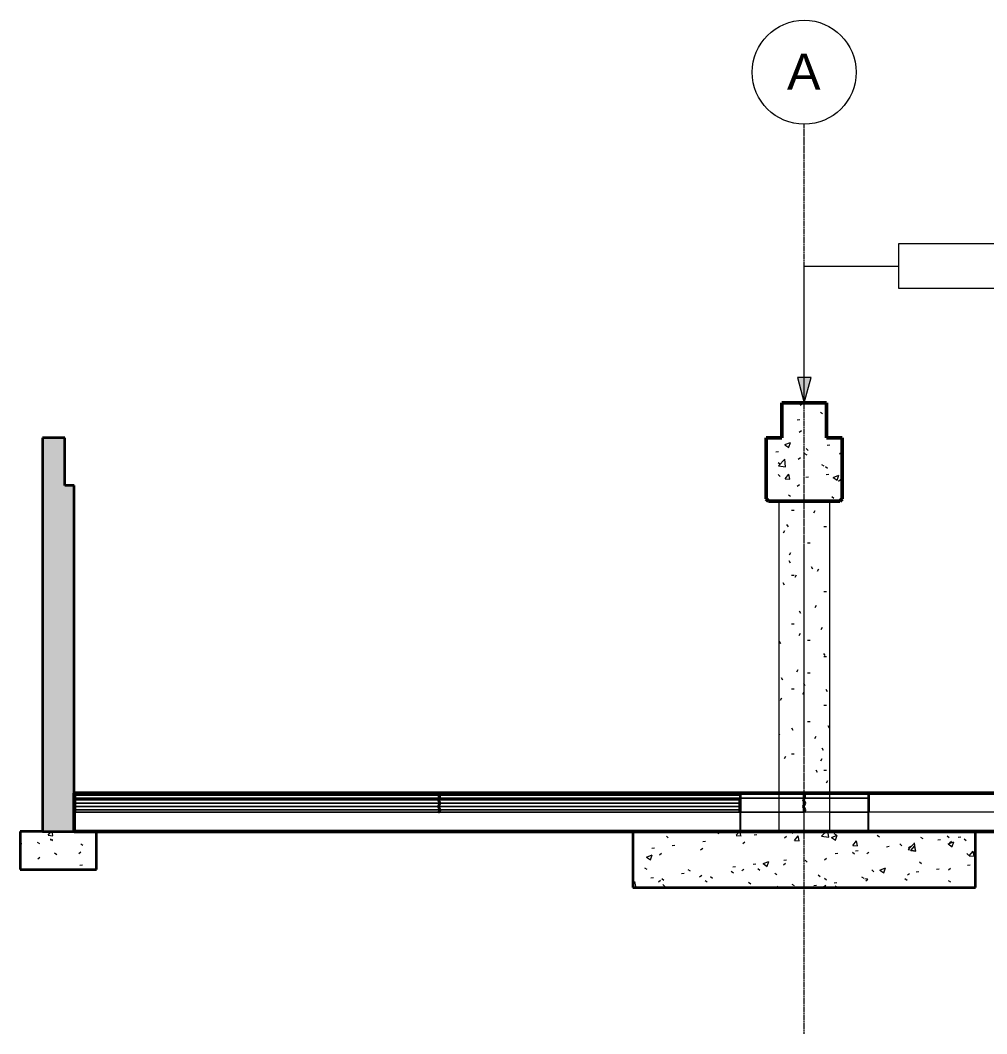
# Model space of a CAD drawing. Header units: inches. Extents: x -12094 to -4267, y -204 to 12515.
# Drawn here: x -12094.2 to -11789.7, y -203.8 to 115.5 of the extents above; entities that cross this region are included whole.
import ezdxf

# ---------------------------------------------------------------- set-up
doc = ezdxf.new("R2010")
doc.units = ezdxf.units.IN
doc.header["$MEASUREMENT"] = 0
doc.linetypes.add('Línea de rejilla', pattern=[0.875, 0.5, -0.125, 0.125, -0.125])
for name, color, linetype, lineweight in [('A-FLOR', 192, 'Continuous', 18), ('A-FLOR-MCUT', 51, 'Continuous', 18), ('A-GENM', 13, 'Continuous', 18), ('A-WALL', 113, 'Continuous', 18), ('S-BEAM', 12, 'Continuous', 18), ('S-BEAM-IDEN', 2, 'Continuous', 9), ('S-COLS', 52, 'Continuous', 18), ('S-FNDN', 32, 'Continuous', 18), ('S-GRID', 1, 'Continuous', 9), ('S-GRID-IDEN', 1, 'Continuous', 9)]:
    doc.layers.add(name, color=color, linetype=linetype, lineweight=lineweight)
doc.styles.add('Arial', font='arial.ttf', dxfattribs={"height": 11.338583})
pattern_1 = [(50, (-10868.2, 17.48), (18.36206, -1.60683), [1.92, -21.12]), (355, (-10868.2, 17.48), (-3.55226, 19.25587), [1.536, -16.896]), (100.451, (-10866.669, 17.346), (14.8102, 17.64929), [1.632, -17.949]), (46.184, (-10868.2, 22.6), (27.32125, -4.2376), [2.88, -31.68]), (96.636, (-10865.923, 22.247), (23.92754, 24.93717), [2.448, -26.924]), (351.184, (-10868.2, 22.6), (23.92765, 24.9374), [2.304, -25.344]), (21, (-10865.64, 21.32), (15.28081, -10.30746), [1.92, -21.12]), (326, (-10865.64, 21.32), (6.22856, 18.56374), [1.536, -16.896]), (71.451, (-10864.366, 20.461), (21.50985, 8.25628), [1.632, -17.949]), (37.5, (-10868.2, 17.48), (0.311095, 8.522537), [0.845, -15.846, 0.845, -16.307, -16.96]), (37.5, (-10868.2, 17.48), (0.311095, 8.522537), [-33.843, 0.845, -16.115]), (7.5, (-10868.2, 17.48), (6.734636, 10.09743), [0.845, -8.934, 0.845, -15.462, -6.464]), (7.5, (-10868.2, 17.48), (6.734636, 10.09743), [-26.086, 0.845, -5.619]), (327.5, (-10873.908, 17.48), (13.666107, -0.577186), [0.845, -5.555, 0.845, -19.123, -26.496]), (327.5, (-10873.908, 17.48), (13.666107, -0.577186), [-26.368, 0.845, -25.651]), (317.5, (-10876.468, 17.48), (14.92985, 2.56286), [0.845, -7.475, 0.845, -12.416, -18.816]), (317.5, (-10876.468, 17.48), (14.92985, 2.56286), [-21.581, 0.845, -17.971])]

# ---------------------------------------------------------------- blocks, each defined once
blk = doc.blocks.new('Concrete-Rectangular-Column - ONE-217852-SECTION 01')
at = {"layer": 'S-COLS'}
h = blk.add_hatch(dxfattribs=at)
h.set_pattern_fill('FP_1', color=256, style=0, pattern_type=2)
h.set_pattern_definition([(0, (-10868.2, 17.48), (20.48, 5.12), [0.845, -14.515, 0.845, -14.515, -81.92]), (0, (-10868.2, 17.48), (20.48, 5.12), [-30.72, 0.845, -29.875, 0.845, -14.515, -35.84]), (0, (-10868.2, 17.48), (20.48, 5.12), [-76.8, 0.845, -9.395, 0.845, -24.755]), (120, (-10860.52, 20.04), (-14.67405, 15.1762), [0.845, -14.515, 0.845, -14.515, -81.92]), (120, (-10860.52, 20.04), (-14.67405, 15.1762), [-30.72, 0.845, -29.875, 0.845, -14.515, -35.84]), (120, (-10860.52, 20.04), (-14.67405, 15.1762), [-76.8, 0.845, -9.395, 0.845, -24.755]), (240, (-10857.96, 30.28), (-5.80595, -20.2962), [0.845, -14.515, 0.845, -14.515, -81.92]), (240, (-10857.96, 30.28), (-5.80595, -20.2962), [-30.72, 0.845, -29.875, 0.845, -14.515, -35.84]), (240, (-10857.96, 30.28), (-5.80595, -20.2962), [-76.8, 0.845, -9.395, 0.845, -24.755])])
h.paths.add_polyline_path([(-11839.19, -128), (-11839.19, -36), (-11855.19, -36), (-11855.19, -128), (-11843.61, -128)], flags=0)
for p, q in [((-11855.19, -36), (-11855.19, -128)), ((-11839.19, -36), (-11839.19, -128)), ((-11855.19, -128), (-11855.19, -134)), ((-11839.19, -128), (-11839.19, -134)), ((-11855.19, -134), (-11855.19, -140)), ((-11839.19, -134), (-11839.19, -140)), ((-11839.19, -140), (-11855.19, -140))]:
    blk.add_line(p, q, dxfattribs=at)
blk = doc.blocks.new('Zapata-Rectangular - 9_0x9_0x1_5-154492-SECTION 01')
at = {"layer": 'S-FNDN'}
h = blk.add_hatch(dxfattribs=at)
h.set_pattern_fill('FP_2', color=256, style=0, pattern_type=2)
h.set_pattern_definition(pattern_1)
h.paths.add_polyline_path([(-11802.26, -157.72), (-11793.19, -157.72), (-11793.19, -140), (-11901.19, -140), (-11901.19, -157.72), (-11839.01, -157.72)], flags=0)
at = {"layer": 'S-FNDN', "lineweight": 35}
for p, q in [((-11793.19, -140), (-11901.19, -140)), ((-11901.19, -140), (-11901.19, -157.72)), ((-11793.19, -157.72), (-11793.19, -140)), ((-11901.19, -157.72), (-11793.19, -157.72))]:
    blk.add_line(p, q, dxfattribs=at)
blk = doc.blocks.new('Inverted Tee Beam - 24IT32-223293-SECTION 01')
at = {"layer": 'S-BEAM'}
h = blk.add_hatch(dxfattribs=at)
h.set_pattern_fill('FP_2', color=256, style=0, pattern_type=2)
h.set_pattern_definition(pattern_1)
h.paths.add_polyline_path([(-11839.19, -36), (-11835.98, -36), (-11835.19, -35.21), (-11835.19, -16), (-11840.19, -16), (-11840.19, -5), (-11854.19, -5), (-11854.19, -16), (-11859.19, -16), (-11859.19, -35.21), (-11858.4, -36), (-11855.19, -36)], flags=0)
at = {"layer": 'S-BEAM', "lineweight": 50}
for p, q in [((-11840.19, -5), (-11854.19, -5)), ((-11854.19, -5), (-11854.19, -16)), ((-11840.19, -16), (-11840.19, -5)), ((-11854.19, -16), (-11859.19, -16)), ((-11859.19, -16), (-11859.19, -35.21)), ((-11835.19, -16), (-11840.19, -16)), ((-11835.19, -35.21), (-11835.19, -16)), ((-11859.19, -35.21), (-11858.4, -36)), ((-11858.4, -36), (-11835.98, -36)), ((-11835.98, -36), (-11835.19, -35.21))]:
    blk.add_line(p, q, dxfattribs=at)
blk = doc.blocks.new('Rejilla - Extremo inicial de rejilla - Círculo-11506-SECTION 01')
at = {"layer": 'S-GRID-IDEN'}
blk.add_circle((-11847.19, 99.15), 16.38, dxfattribs=at)
blk = doc.blocks.new('Etiqueta de armazón estructural - Encuadrado-75555-SECTION 01')
at = {"layer": 'S-BEAM-IDEN'}
for p, q in [((-10117.4, 31.04), (-10117.4, 45.15)), ((-10117.4, 45.15), (-10022.07, 45.15)), ((-10022.07, 45.15), (-10022.07, 31.04)), ((-10022.07, 31.04), (-10117.4, 31.04))]:
    blk.add_line(p, q, dxfattribs=at)

msp = doc.modelspace()

# ---------------------------------------------------------------- hatches: boundary and pattern name
at = {"layer": 'A-WALL'}
for points in [[(-12080.1894, -31), (-12080.1894, -16), (-12087.1894, -16), (-12087.1894, -31)], [(-12087.1894, -140), (-12077.1894, -140), (-12077.1894, -31), (-12087.1894, -31), (-12087.1894, -134.1107)]]:
    msp.add_hatch(color=256, dxfattribs=at).paths.add_polyline_path(points, flags=0)
at = {"layer": 'S-BEAM-IDEN'}
msp.add_hatch(color=256, dxfattribs=at).paths.add_polyline_path([(-11847.1894, -5), (-11845.0458, 3), (-11849.33299, 3)], flags=0)
at = {"layer": 'S-FNDN'}
h = msp.add_hatch(dxfattribs=at)
h.set_pattern_fill('FP_2', color=256, style=0, pattern_type=2)
h.set_pattern_definition(pattern_1)
h.paths.add_polyline_path([(-12077.1894, -152), (-12070.1894, -152), (-12070.1894, -140), (-12094.1894, -140), (-12094.1894, -152), (-12080.1894, -152)], flags=0)

# ---------------------------------------------------------------- linework, layer by layer
at = {"layer": 'A-FLOR', "lineweight": 50}
for p, q in [((-11535.1894, -128), (-12077.1894, -128)), ((-12077.1894, -128), (-12077.1894, -140)), ((-12077.1894, -140), (-11535.1894, -140))]:
    msp.add_line(p, q, dxfattribs=at)
at = {"layer": 'A-FLOR'}
for p, q in [((-12077.1894, -128.58434), (-12076.87561, -128.58434)), ((-11867.38999, -128.58494), (-12077.1894, -128.58494)), ((-12077.1894, -128.62431), (-11962.04679, -128.62431)), ((-11867.38999, -129.5), (-12077.1894, -129.5)), ((-12077.1894, -130.03522), (-11867.65475, -130.03522)), ((-12076.87444, -128.58434), (-11867.49786, -128.58434)), ((-11962.03192, -128.62431), (-11867.38999, -128.62431)), ((-11867.63129, -130.03522), (-11867.43204, -130.03522)), ((-11867.47323, -128.58434), (-11867.38999, -128.58434)), ((-11867.43204, -129.68632), (-11867.38999, -129.59614)), ((-11867.38999, -129.77649), (-11867.43204, -129.68632)), ((-11867.43204, -129.68632), (-11867.43204, -130.38413)), ((-11867.43204, -130.38413), (-11867.38999, -130.29395)), ((-11867.38999, -130.47431), (-11867.43204, -130.38413)), ((-11867.38999, -130.66658), (-11867.43204, -130.75676)), ((-11867.43204, -130.75676), (-11867.43204, -131.45457)), ((-11867.43204, -130.75676), (-11867.38999, -130.84694)), ((-11867.38999, -134), (-11867.38999, -128.00507)), ((-11867.20933, -140), (-11867.20933, -128.01854)), ((-11847.41211, -134), (-11847.41211, -128)), ((-11847.30075, -128), (-11847.30075, -128.57578)), ((-11847.30075, -128.5809), (-11847.30075, -134)), ((-11847.1894, -128), (-11847.1894, -128.54153)), ((-11847.1894, -140), (-11847.1894, -128.5809)), ((-11827.16947, -128), (-11827.16947, -129.5)), ((-11827.16947, -129.54862), (-11827.16947, -133.95068)), ((-11827.05811, -129.47528), (-11827.05811, -128)), ((-11827.05811, -133.96301), (-11827.05811, -129.53647)), ((-11826.94676, -128), (-11826.94676, -129.48352)), ((-11826.94676, -129.52431), (-11826.94676, -133.97534)), ((-11826.72404, -134), (-11826.72404, -128)), ((-12077.1894, -131.10566), (-11867.38999, -131.10566)), ((-12077.1894, -132.17611), (-11867.43204, -132.17611)), ((-12077.1894, -133.24655), (-11867.38999, -133.24655)), ((-12077.1894, -134), (-11867.43204, -134)), ((-11867.38999, -131.36439), (-11867.43204, -131.45457)), ((-11867.43204, -131.45457), (-11867.40052, -131.52215)), ((-11867.43204, -131.8272), (-11867.40175, -131.76225)), ((-11867.38999, -131.91738), (-11867.43204, -131.8272)), ((-11867.43204, -131.8272), (-11867.43204, -132.52501)), ((-11867.43204, -132.52501), (-11867.38999, -132.43483)), ((-11867.38999, -132.61519), (-11867.43204, -132.52501)), ((-11867.3957, -132.81972), (-11867.43204, -132.89764)), ((-11867.43204, -132.89764), (-11867.43204, -133.59545)), ((-11867.43204, -132.89764), (-11867.38999, -132.98782)), ((-11867.38999, -133.50527), (-11867.43204, -133.59545)), ((-11867.43204, -133.59545), (-11867.38999, -133.68563)), ((-11867.43204, -133.96808), (-11867.38999, -133.8779)), ((-11867.41715, -134), (-11867.43204, -133.96808)), ((-11867.43204, -133.96808), (-11867.43204, -140)), ((-11827.16947, -134), (-11827.16947, -140)), ((-11826.94676, -134), (-11826.94676, -140))]:
    msp.add_line(p, q, dxfattribs=at)
at = {"layer": 'A-FLOR-MCUT'}
msp.add_line((-11535.1894, -134), (-11867.43204, -134), dxfattribs=at)
at = {"layer": 'A-GENM', "lineweight": 35}
for p, q in [((-12076.87444, -128), (-12077.1894, -128)), ((-12077.1894, -128), (-12077.1894, -129.5)), ((-12077.1894, -129.5), (-12076.87444, -129.5)), ((-12076.87444, -129.5), (-12077.1894, -129.5)), ((-12077.1894, -129.5), (-12077.1894, -134)), ((-12076.87444, -129.5), (-12076.87444, -128)), ((-12076.87444, -134), (-12076.87444, -129.5)), ((-11962.23284, -129.5), (-11962.48241, -130.03522)), ((-11962.48241, -130.03522), (-11961.98326, -131.10566)), ((-11962.39553, -130.03522), (-11962.14596, -129.5)), ((-11961.89638, -131.10566), (-11962.39553, -130.03522)), ((-11961.99255, -128), (-11962.38625, -128)), ((-11962.38625, -128), (-11962.38625, -128.54153)), ((-11962.38625, -128.54153), (-11962.34688, -128.5809)), ((-11962.34688, -128.5809), (-11962.34688, -129.5)), ((-11962.34688, -129.5), (-11962.03192, -129.5)), ((-11962.14596, -129.5), (-11962.23284, -129.5)), ((-11962.03192, -128.5809), (-11961.99255, -128.54153)), ((-11962.03192, -129.5), (-11962.03192, -128.5809)), ((-11961.99255, -128.54153), (-11961.99255, -128)), ((-11847.23284, -129.5), (-11847.48241, -130.03522)), ((-11847.48241, -130.03522), (-11846.98326, -131.10566)), ((-11847.39553, -130.03522), (-11847.14596, -129.5)), ((-11846.89638, -131.10566), (-11847.39553, -130.03522)), ((-11846.99255, -128), (-11847.38625, -128)), ((-11847.38625, -128), (-11847.38625, -128.54153)), ((-11847.38625, -128.54153), (-11847.34688, -128.5809)), ((-11847.34688, -128.5809), (-11847.34688, -129.5)), ((-11847.34688, -129.5), (-11847.03192, -129.5)), ((-11847.14596, -129.5), (-11847.23284, -129.5)), ((-11847.03192, -128.5809), (-11846.99255, -128.54153)), ((-11847.03192, -129.5), (-11847.03192, -128.5809)), ((-11846.99255, -128.54153), (-11846.99255, -128)), ((-12077.1894, -134), (-12076.87444, -134)), ((-11961.98326, -131.10566), (-11962.48241, -132.17611)), ((-11962.48241, -132.17611), (-11961.98326, -133.24655)), ((-11962.39553, -132.17611), (-11961.89638, -131.10566)), ((-11961.89638, -133.24655), (-11962.39553, -132.17611)), ((-11961.98326, -133.24655), (-11962.3346, -134)), ((-11962.3346, -134), (-11962.24772, -134)), ((-11962.24772, -134), (-11961.89638, -133.24655)), ((-11846.98326, -131.10566), (-11847.48241, -132.17611)), ((-11847.48241, -132.17611), (-11846.98326, -133.24655)), ((-11847.39553, -132.17611), (-11846.89638, -131.10566)), ((-11846.89638, -133.24655), (-11847.39553, -132.17611)), ((-11846.98326, -133.24655), (-11847.3346, -134)), ((-11847.3346, -134), (-11847.24772, -134)), ((-11847.24772, -134), (-11846.89638, -133.24655))]:
    msp.add_line(p, q, dxfattribs=at)
at = {"layer": 'A-GENM'}
for p, q in [((-12077.1894, -129.5), (-12077.1894, -130.03522)), ((-12077.1894, -130.03522), (-12077.1894, -129.5)), ((-12077.1894, -129.5), (-12076.87444, -129.5)), ((-12076.87444, -129.5), (-12077.1894, -129.5)), ((-12076.87444, -129.5), (-12077.1894, -129.5)), ((-12077.1894, -129.5), (-12077.1894, -130.03522)), ((-12077.1894, -130.03522), (-12077.1894, -129.5)), ((-12077.1894, -129.5), (-12076.87444, -129.5)), ((-12077.1894, -130.03522), (-12077.1894, -131.10566)), ((-12077.1894, -131.10566), (-12077.1894, -130.03522)), ((-12076.87444, -130.03522), (-12077.1894, -130.03522)), ((-12076.87444, -130.03522), (-12077.1894, -130.03522)), ((-12077.1894, -130.03522), (-12076.87444, -130.03522)), ((-12077.1894, -130.03522), (-12077.1894, -131.10566)), ((-12077.1894, -131.10566), (-12077.1894, -130.03522)), ((-12077.1894, -130.03522), (-12076.87444, -130.03522)), ((-11962.38625, -128), (-12076.87444, -128)), ((-12076.87444, -128), (-11962.38625, -128)), ((-12076.87444, -128), (-12076.87444, -128.54153)), ((-12076.87444, -128), (-12076.87444, -128.54153)), ((-12076.87444, -128.54153), (-11962.38625, -128.54153)), ((-12076.87444, -128.54153), (-11962.38625, -128.54153)), ((-12076.87444, -128.54153), (-12076.87444, -128.5809)), ((-12076.87444, -128.54153), (-12076.87444, -128.5809)), ((-12076.87444, -128.5809), (-11962.34688, -128.5809)), ((-12076.87444, -128.5809), (-11962.34688, -128.5809)), ((-12076.87444, -128.5809), (-12076.87444, -129.5)), ((-12076.87444, -128.5809), (-12076.87444, -129.5)), ((-11962.34688, -129.5), (-12076.87444, -129.5)), ((-11962.34688, -129.5), (-12076.87444, -129.5)), ((-12076.87444, -129.5), (-11962.34688, -129.5)), ((-11962.34688, -129.5), (-12076.87444, -129.5)), ((-12076.87444, -129.5), (-12076.87444, -130.03522)), ((-12076.87444, -129.5), (-12076.87444, -130.03522)), ((-11962.48241, -130.03522), (-12076.87444, -130.03522)), ((-11962.48241, -130.03522), (-12076.87444, -130.03522)), ((-12076.87444, -130.03522), (-12076.87444, -131.10566)), ((-12076.87444, -130.03522), (-12076.87444, -131.10566)), ((-11962.39553, -130.03522), (-11962.48241, -130.03522)), ((-11962.39553, -130.03522), (-11962.48241, -130.03522)), ((-11867.65475, -130.03522), (-11962.39553, -130.03522)), ((-11867.65475, -130.03522), (-11962.39553, -130.03522)), ((-11961.99255, -128), (-11962.38625, -128)), ((-11962.38625, -128), (-11961.99255, -128)), ((-11962.38625, -128.54153), (-11961.99255, -128.54153)), ((-11962.38625, -128.54153), (-11961.99255, -128.54153)), ((-11962.34688, -128.5809), (-11962.03192, -128.5809)), ((-11962.34688, -128.5809), (-11962.03192, -128.5809)), ((-11962.23284, -129.5), (-11962.34688, -129.5)), ((-11962.23284, -129.5), (-11962.34688, -129.5)), ((-11962.34688, -129.5), (-11962.23284, -129.5)), ((-11962.23284, -129.5), (-11962.34688, -129.5)), ((-11962.14596, -129.5), (-11962.23284, -129.5)), ((-11962.14596, -129.5), (-11962.23284, -129.5)), ((-11962.23284, -129.5), (-11962.14596, -129.5)), ((-11962.14596, -129.5), (-11962.23284, -129.5)), ((-11962.03192, -129.5), (-11962.14596, -129.5)), ((-11962.03192, -129.5), (-11962.14596, -129.5)), ((-11962.14596, -129.5), (-11962.03192, -129.5)), ((-11962.03192, -129.5), (-11962.14596, -129.5)), ((-11962.03192, -128.5809), (-11867.49727, -128.5809)), ((-11962.03192, -128.5809), (-11867.65475, -128.5809)), ((-11867.65475, -129.5), (-11962.03192, -129.5)), ((-11867.49727, -129.5), (-11962.03192, -129.5)), ((-11962.03192, -129.5), (-11867.65475, -129.5)), ((-11867.61131, -129.5), (-11962.03192, -129.5)), ((-11867.4579, -128), (-11961.99255, -128)), ((-11961.99255, -128), (-11867.65475, -128)), ((-11961.99255, -128.54153), (-11867.4579, -128.54153)), ((-11961.99255, -128.54153), (-11867.65475, -128.54153)), ((-11867.65475, -128), (-11867.4579, -128)), ((-11867.65475, -128.54153), (-11867.47211, -128.54153)), ((-11867.65475, -128.5809), (-11867.49727, -128.5809)), ((-11867.65475, -129.5), (-11867.61131, -129.5)), ((-11867.65475, -129.59316), (-11867.65475, -129.5)), ((-11867.61131, -129.5), (-11867.65475, -129.5)), ((-11867.61131, -129.5), (-11867.65475, -129.5)), ((-11867.65475, -129.5), (-11867.61131, -129.5)), ((-11867.65475, -129.59316), (-11867.61131, -129.5)), ((-11867.61131, -129.5), (-11867.65475, -129.5)), ((-11867.65475, -129.5), (-11867.61131, -129.5)), ((-11867.65475, -129.59316), (-11867.65475, -129.5)), ((-11867.65475, -130.47728), (-11867.65475, -129.59316)), ((-11867.61887, -129.6701), (-11867.65475, -129.59316)), ((-11867.65475, -130.6636), (-11867.65475, -130.47728)), ((-11867.38999, -131.04507), (-11867.65475, -130.47728)), ((-11867.65475, -130.6636), (-11867.65475, -130.47728)), ((-11867.61351, -130.57516), (-11867.65475, -130.6636)), ((-11867.65475, -130.75676), (-11867.65475, -130.6636)), ((-11867.65475, -130.6636), (-11867.44861, -131.10566)), ((-11867.65475, -131.4542), (-11867.65475, -130.75713)), ((-11867.64719, -130.46107), (-11867.44861, -130.03522)), ((-11867.44861, -130.03522), (-11867.63129, -130.03522)), ((-11867.44861, -130.03522), (-11867.63129, -130.03522)), ((-11867.44861, -130.03522), (-11867.61775, -129.6725)), ((-11867.43204, -130.18599), (-11867.61351, -130.57516)), ((-11867.61131, -129.5), (-11867.56787, -129.5)), ((-11867.49727, -129.5), (-11867.61131, -129.5)), ((-11867.49727, -129.5), (-11867.61131, -129.5)), ((-11867.61131, -129.5), (-11867.43204, -129.88445)), ((-11867.56787, -129.5), (-11867.49727, -129.5)), ((-11867.49727, -128.5809), (-11867.4579, -128.54153)), ((-11867.49727, -128.5809), (-11867.49727, -129.5)), ((-11867.49727, -129.5), (-11867.49727, -128.5809)), ((-11867.43204, -129.5), (-11867.49727, -129.5)), ((-11847.34688, -129.5), (-11867.49727, -129.5)), ((-11867.49727, -129.5), (-11867.43204, -129.5)), ((-11847.34688, -129.5), (-11867.49727, -129.5)), ((-11867.4579, -128), (-11867.43204, -128)), ((-11867.4579, -128), (-11847.41211, -128)), ((-11867.4579, -128.54153), (-11867.4579, -128)), ((-11867.4579, -128.54153), (-11867.4579, -128)), ((-11867.20933, -128), (-11867.43204, -128)), ((-11867.43204, -129.5), (-11867.38999, -129.5)), ((-11867.43204, -129.5), (-11867.38999, -129.5)), ((-11867.43204, -129.88445), (-11867.40193, -129.94902)), ((-11867.38999, -130.09582), (-11867.43204, -130.18599)), ((-11867.38999, -129.5), (-11867.20933, -129.5)), ((-11867.38999, -129.5), (-11867.20933, -129.5)), ((-11867.38999, -129.97463), (-11867.38999, -130.03522)), ((-11867.38999, -129.97463), (-11867.38999, -130.09582)), ((-11867.38999, -130.03522), (-11867.38999, -130.09582)), ((-11867.20933, -128), (-11855.1894, -128)), ((-11855.1894, -128), (-11867.20933, -128)), ((-11847.41211, -128), (-11867.20933, -128)), ((-11867.20933, -128.01854), (-11867.20933, -129.5)), ((-11867.20933, -129.5), (-11855.1894, -129.5)), ((-11867.20933, -129.5), (-11855.1894, -129.5)), ((-11867.20933, -129.5), (-11855.1894, -129.5)), ((-11867.20933, -129.5), (-11867.20933, -134)), ((-11855.1894, -129.5), (-11867.20933, -129.5)), ((-11847.41211, -129.5), (-11867.20933, -129.5)), ((-11867.20933, -129.5), (-11847.41211, -129.5)), ((-11847.23284, -129.5), (-11847.48241, -130.03522)), ((-11847.48241, -130.03522), (-11847.1894, -130.6636)), ((-11847.39553, -130.03522), (-11847.1894, -129.59316)), ((-11847.1894, -130.47728), (-11847.39553, -130.03522)), ((-11847.1894, -128), (-11847.38625, -128)), ((-11847.38625, -128.54153), (-11847.38625, -128)), ((-11847.34688, -128.5809), (-11847.38625, -128.54153)), ((-11847.34688, -129.5), (-11847.38427, -129.5)), ((-11847.38427, -129.5), (-11847.34688, -129.5)), ((-11847.34688, -129.5), (-11847.34688, -128.5809)), ((-11847.30075, -129.5), (-11847.34688, -129.5)), ((-11847.30075, -129.5), (-11847.34688, -129.5)), ((-11847.34688, -129.5), (-11847.30075, -129.5)), ((-11847.23284, -129.5), (-11847.30075, -129.5)), ((-11847.30075, -129.5), (-11847.23284, -129.5)), ((-11847.23284, -129.5), (-11847.30075, -129.5)), ((-11847.1894, -129.5), (-11847.23284, -129.5)), ((-11847.23284, -129.5), (-11847.1894, -129.5)), ((-11847.1894, -129.5), (-11847.23284, -129.5)), ((-11847.1894, -129.5), (-11847.23284, -129.5)), ((-11847.1894, -128.54153), (-11847.1894, -128)), ((-11847.07804, -128), (-11847.1894, -128)), ((-11847.1894, -129.5), (-11847.1894, -128.5809)), ((-11847.1894, -129.5), (-11847.14596, -129.5)), ((-11847.1894, -129.59316), (-11847.1894, -129.5)), ((-11847.1894, -129.59316), (-11847.1894, -129.5)), ((-11847.1894, -129.5), (-11847.14596, -129.5)), ((-11847.14596, -129.5), (-11847.1894, -129.5)), ((-11847.1894, -129.59316), (-11847.1894, -129.5)), ((-11847.14596, -129.5), (-11847.1894, -129.5)), ((-11847.1894, -129.59316), (-11847.14596, -129.5)), ((-11847.1894, -130.47728), (-11847.1894, -129.59316)), ((-11847.1894, -130.47728), (-11847.1894, -129.59316)), ((-11847.1894, -130.6636), (-11847.1894, -130.47728)), ((-11847.1894, -130.6636), (-11847.1894, -130.47728)), ((-11847.1894, -130.6636), (-11847.1894, -130.47728)), ((-11846.89638, -131.10566), (-11847.1894, -130.47728)), ((-11847.1894, -131.54773), (-11847.1894, -130.6636)), ((-11847.1894, -131.54773), (-11847.1894, -130.6636)), ((-11847.1894, -130.6636), (-11846.98326, -131.10566)), ((-11847.14596, -129.5), (-11847.07804, -129.5)), ((-11847.14596, -129.5), (-11847.07804, -129.5)), ((-11847.03192, -129.5), (-11847.14596, -129.5)), ((-11846.99255, -128), (-11847.07804, -128)), ((-11847.07804, -129.5), (-11847.03192, -129.5)), ((-11847.07804, -129.5), (-11847.03192, -129.5)), ((-11847.03192, -128.5809), (-11846.99255, -128.54153)), ((-11847.03192, -129.5), (-11847.03192, -128.5809)), ((-11847.03192, -129.5), (-11826.72404, -129.5)), ((-11847.03192, -129.5), (-11827.16947, -129.5)), ((-11847.03192, -129.5), (-11827.16947, -129.5)), ((-11826.72404, -129.5), (-11847.03192, -129.5)), ((-11846.99255, -128), (-11826.72404, -128)), ((-11827.16947, -128), (-11846.99255, -128)), ((-11846.99255, -128.54153), (-11846.99255, -128)), ((-11827.16947, -128), (-11839.1894, -128)), ((-11839.1894, -128), (-11827.16947, -128)), ((-11827.16947, -129.5), (-11839.1894, -129.5)), ((-11827.16947, -129.5), (-11839.1894, -129.5)), ((-11827.16947, -129.5), (-11839.1894, -129.5)), ((-11839.1894, -129.5), (-11827.16947, -129.5)), ((-11826.94676, -128), (-11827.16947, -128)), ((-11827.16947, -128), (-11827.16947, -129.5)), ((-11827.05811, -129.5), (-11827.16947, -129.5)), ((-11827.16947, -129.5), (-11827.05811, -129.5)), ((-11827.16947, -129.54862), (-11827.16947, -133.95068)), ((-11826.94676, -129.5), (-11827.03027, -129.5)), ((-11827.03027, -129.5), (-11826.94676, -129.5)), ((-11826.8354, -128), (-11826.94676, -128)), ((-11826.8354, -129.5), (-11826.94676, -129.5)), ((-11826.94676, -129.5), (-11826.8354, -129.5)), ((-11826.8354, -128), (-11826.72404, -128)), ((-11826.72404, -129.5), (-11826.8354, -129.5)), ((-11826.8354, -129.5), (-11826.72404, -129.5)), ((-11826.72404, -128), (-11826.72404, -129.5)), ((-11826.72404, -129.5), (-11826.72404, -134)), ((-12077.1894, -131.10566), (-12077.1894, -132.17611)), ((-12077.1894, -132.17611), (-12077.1894, -131.10566)), ((-12076.87444, -131.10566), (-12077.1894, -131.10566)), ((-12076.87444, -131.10566), (-12077.1894, -131.10566)), ((-12077.1894, -131.10566), (-12077.1894, -132.17611)), ((-12077.1894, -131.10566), (-12076.87444, -131.10566)), ((-12077.1894, -132.17611), (-12077.1894, -131.10566)), ((-12077.1894, -131.10566), (-12076.87444, -131.10566)), ((-12077.1894, -132.17611), (-12077.1894, -133.24655)), ((-12077.1894, -133.24655), (-12077.1894, -132.17611)), ((-12076.87444, -132.17611), (-12077.1894, -132.17611)), ((-12076.87444, -132.17611), (-12077.1894, -132.17611)), ((-12077.1894, -132.17611), (-12077.1894, -133.24655)), ((-12077.1894, -132.17611), (-12076.87444, -132.17611)), ((-12077.1894, -133.24655), (-12077.1894, -132.17611)), ((-12077.1894, -132.17611), (-12076.87444, -132.17611)), ((-12077.1894, -133.24655), (-12077.1894, -134)), ((-12077.1894, -134), (-12077.1894, -133.24655)), ((-12076.87444, -133.24655), (-12077.1894, -133.24655)), ((-12076.87444, -133.24655), (-12077.1894, -133.24655)), ((-12077.1894, -133.24655), (-12077.1894, -134)), ((-12077.1894, -133.24655), (-12076.87444, -133.24655)), ((-12077.1894, -133.24655), (-12076.87444, -133.24655)), ((-12077.1894, -134), (-12077.1894, -133.24655)), ((-12076.87444, -134), (-12077.1894, -134)), ((-12076.87444, -134), (-12077.1894, -134)), ((-12077.1894, -134), (-12076.87444, -134)), ((-12076.87444, -134), (-12077.1894, -134)), ((-11961.98326, -131.10566), (-12076.87444, -131.10566)), ((-11961.98326, -131.10566), (-12076.87444, -131.10566)), ((-12076.87444, -131.10566), (-12076.87444, -132.17611)), ((-12076.87444, -131.10566), (-12076.87444, -132.17611)), ((-11962.48241, -132.17611), (-12076.87444, -132.17611)), ((-11962.48241, -132.17611), (-12076.87444, -132.17611)), ((-12076.87444, -132.17611), (-12076.87444, -133.24655)), ((-12076.87444, -132.17611), (-12076.87444, -133.24655)), ((-11961.98326, -133.24655), (-12076.87444, -133.24655)), ((-11961.98326, -133.24655), (-12076.87444, -133.24655)), ((-12076.87444, -133.24655), (-12076.87444, -133.99651)), ((-12076.87444, -133.24655), (-12076.87444, -133.99651)), ((-11962.3346, -134), (-12076.87444, -134)), ((-11962.3346, -134), (-12076.87444, -134)), ((-11962.39553, -132.17611), (-11962.48241, -132.17611)), ((-11962.39553, -132.17611), (-11962.48241, -132.17611)), ((-11867.65475, -132.17611), (-11962.39553, -132.17611)), ((-11867.65475, -132.17611), (-11962.39553, -132.17611)), ((-11962.24772, -134), (-11962.3346, -134)), ((-11962.24772, -134), (-11962.3346, -134)), ((-11867.65475, -134), (-11962.24772, -134)), ((-11867.65475, -134), (-11962.24772, -134)), ((-11961.89638, -131.10566), (-11961.98326, -131.10566)), ((-11961.89638, -131.10566), (-11961.98326, -131.10566)), ((-11961.89638, -133.24655), (-11961.98326, -133.24655)), ((-11961.89638, -133.24655), (-11961.98326, -133.24655)), ((-11867.44861, -131.10566), (-11961.89638, -131.10566)), ((-11867.38999, -131.10566), (-11961.89638, -131.10566)), ((-11867.44861, -133.24655), (-11961.89638, -133.24655)), ((-11867.38999, -133.24655), (-11961.89638, -133.24655)), ((-11867.44861, -131.10566), (-11867.65475, -131.54773)), ((-11867.65475, -131.73404), (-11867.38999, -131.16626)), ((-11867.65475, -131.54773), (-11867.65475, -131.45457)), ((-11867.65475, -131.73404), (-11867.65475, -131.54773)), ((-11867.65475, -131.54773), (-11867.61351, -131.63617)), ((-11867.65475, -131.54773), (-11867.65475, -131.73404)), ((-11867.65475, -132.61817), (-11867.65475, -131.73404)), ((-11867.44861, -132.17611), (-11867.65475, -131.73404)), ((-11867.44861, -132.17611), (-11867.65475, -132.17611)), ((-11867.65475, -132.61817), (-11867.44861, -132.17611)), ((-11867.44861, -132.17611), (-11867.65475, -132.17611)), ((-11867.65475, -132.80448), (-11867.65475, -132.61817)), ((-11867.38999, -133.18595), (-11867.65475, -132.61817)), ((-11867.65475, -132.61817), (-11867.65475, -132.80448)), ((-11867.61351, -132.71605), (-11867.65475, -132.80448)), ((-11867.65475, -132.89764), (-11867.65475, -132.80448)), ((-11867.65475, -132.80448), (-11867.44861, -133.24655)), ((-11867.65475, -133.59508), (-11867.65475, -132.89801)), ((-11867.44861, -133.24655), (-11867.65475, -133.68861)), ((-11867.65475, -133.87493), (-11867.38999, -133.30714)), ((-11867.65475, -133.68861), (-11867.65475, -133.59545)), ((-11867.65475, -133.87493), (-11867.65475, -133.68861)), ((-11867.65475, -133.68861), (-11867.61351, -133.77705)), ((-11867.65475, -133.68861), (-11867.65475, -133.87493)), ((-11867.65475, -134), (-11867.65475, -133.87493)), ((-11867.59642, -134), (-11867.65475, -133.87493)), ((-11867.59642, -134), (-11867.65475, -134)), ((-11867.65475, -134), (-11847.3346, -134)), ((-11867.54339, -134), (-11867.65475, -134)), ((-11867.59642, -134), (-11867.65475, -134)), ((-11867.61351, -131.63617), (-11867.43204, -132.02533)), ((-11867.43204, -132.32688), (-11867.61351, -132.71605)), ((-11867.61351, -133.77705), (-11867.54339, -133.92741)), ((-11867.50954, -134), (-11867.59642, -134)), ((-11867.54339, -134), (-11867.59642, -134)), ((-11867.54339, -133.92741), (-11867.50954, -134)), ((-11867.50954, -134), (-11867.54339, -134)), ((-11867.50954, -134), (-11867.54339, -134)), ((-11867.4661, -134), (-11867.50954, -134)), ((-11867.43204, -134), (-11867.4661, -134)), ((-11867.43204, -132.02533), (-11867.40193, -132.08991)), ((-11867.38999, -132.2367), (-11867.43204, -132.32688)), ((-11867.38999, -131.10566), (-11867.38999, -131.04507)), ((-11867.38999, -131.16626), (-11867.38999, -131.04507)), ((-11867.38999, -131.16626), (-11867.38999, -131.10566)), ((-11867.38999, -132.11551), (-11867.38999, -132.17611)), ((-11867.38999, -132.11551), (-11867.38999, -132.2367)), ((-11867.38999, -132.17611), (-11867.38999, -132.2367)), ((-11867.38999, -133.18595), (-11867.38999, -133.24655)), ((-11867.38999, -133.30714), (-11867.38999, -133.18595)), ((-11867.38999, -133.24655), (-11867.38999, -133.30714)), ((-11867.20933, -134), (-11867.38999, -134)), ((-11855.1894, -134), (-11867.20933, -134)), ((-11855.1894, -134), (-11867.20933, -134)), ((-11867.20933, -134), (-11847.41211, -134)), ((-11847.1894, -131.54773), (-11847.48241, -132.17611)), ((-11847.48241, -132.17611), (-11847.1894, -132.80448)), ((-11847.41211, -134), (-11847.3346, -134)), ((-11847.39553, -132.17611), (-11847.1894, -131.73404)), ((-11847.1894, -132.61817), (-11847.39553, -132.17611)), ((-11847.30075, -133.92741), (-11847.3346, -134)), ((-11847.3346, -134), (-11847.30075, -134)), ((-11847.3346, -134), (-11847.24772, -134)), ((-11847.3346, -134), (-11847.30075, -134)), ((-11847.1894, -133.68861), (-11847.30075, -133.92741)), ((-11847.30075, -134), (-11847.24772, -134)), ((-11847.30075, -134), (-11847.24772, -134)), ((-11847.24772, -134), (-11847.1894, -133.87493)), ((-11847.24772, -134), (-11847.1894, -134)), ((-11847.24772, -134), (-11847.1894, -134)), ((-11846.98326, -131.10566), (-11847.1894, -131.54773)), ((-11847.1894, -131.73404), (-11846.89638, -131.10566)), ((-11847.1894, -131.73404), (-11847.1894, -131.54773)), ((-11847.1894, -131.73404), (-11847.1894, -131.54773)), ((-11847.1894, -131.54773), (-11847.1894, -131.73404)), ((-11847.1894, -132.61817), (-11847.1894, -131.73404)), ((-11847.1894, -132.61817), (-11847.1894, -131.73404)), ((-11847.1894, -132.80448), (-11847.1894, -132.61817)), ((-11847.1894, -132.80448), (-11847.1894, -132.61817)), ((-11847.1894, -132.80448), (-11847.1894, -132.61817)), ((-11846.89638, -133.24655), (-11847.1894, -132.61817)), ((-11847.1894, -133.68861), (-11847.1894, -132.80448)), ((-11847.1894, -133.68861), (-11847.1894, -132.80448)), ((-11847.1894, -132.80448), (-11846.98326, -133.24655)), ((-11846.98326, -133.24655), (-11847.1894, -133.68861)), ((-11847.1894, -133.87493), (-11846.89638, -133.24655)), ((-11847.1894, -133.87493), (-11847.1894, -133.68861)), ((-11847.1894, -133.87493), (-11847.1894, -133.68861)), ((-11847.1894, -133.68861), (-11847.1894, -133.87493)), ((-11847.1894, -134), (-11847.1894, -133.87493)), ((-11847.1894, -134), (-11847.1894, -133.87493)), ((-11847.07804, -134), (-11847.1894, -134)), ((-11826.72404, -134), (-11847.1894, -134)), ((-11827.16947, -134), (-11847.07804, -134)), ((-11839.1894, -134), (-11827.16947, -134)), ((-11839.1894, -134), (-11827.16947, -134)), ((-11827.16947, -134), (-11827.05811, -134)), ((-11827.05811, -134), (-11826.94676, -134)), ((-11826.94676, -134), (-11826.8354, -134)), ((-11826.72404, -134), (-11826.8354, -134))]:
    msp.add_line(p, q, dxfattribs=at)
at = {"layer": 'A-WALL', "lineweight": 35}
for p, q in [((-12087.1894, -16), (-12087.1894, -140)), ((-12080.1894, -16), (-12087.1894, -16)), ((-12080.1894, -31), (-12080.1894, -16)), ((-12077.1894, -31), (-12080.1894, -31)), ((-12077.1894, -128), (-12077.1894, -31)), ((-12087.1894, -140), (-12077.1894, -140))]:
    msp.add_line(p, q, dxfattribs=at)
at = {"layer": 'S-BEAM-IDEN'}
for p, q in [((-11847.1894, 38.09521), (-11817.39109, 38.09521)), ((-11847.1894, -5), (-11847.1894, 38.09521)), ((-11845.0458, 3), (-11849.33299, 3)), ((-11849.33299, 3), (-11847.1894, -5)), ((-11847.1894, -5), (-11845.0458, 3))]:
    msp.add_line(p, q, dxfattribs=at)
at = {"layer": 'S-FNDN', "lineweight": 35}
for p, q in [((-12087.1894, -140), (-12094.1894, -140)), ((-12094.1894, -140), (-12094.1894, -152)), ((-12070.1894, -152), (-12070.1894, -140)), ((-12094.1894, -152), (-12070.1894, -152))]:
    msp.add_line(p, q, dxfattribs=at)
at = {"layer": 'S-GRID', "linetype": 'Línea de rejilla'}
msp.add_line((-11847.1894, -203.76101), (-11847.1894, 82.7752), dxfattribs=at)

# ---------------------------------------------------------------- block references
at = {"layer": 'S-BEAM'}
msp.add_blockref('Inverted Tee Beam - 24IT32-223293-SECTION 01', (0, 0), dxfattribs=at)
at = {"layer": 'S-BEAM-IDEN'}
msp.add_blockref('Etiqueta de armazón estructural - Encuadrado-75555-SECTION 01', (-1699.992, 0), dxfattribs=at)
at = {"layer": 'S-COLS'}
msp.add_blockref('Concrete-Rectangular-Column - ONE-217852-SECTION 01', (0, 0), dxfattribs=at)
at = {"layer": 'S-FNDN'}
msp.add_blockref('Zapata-Rectangular - 9_0x9_0x1_5-154492-SECTION 01', (0, 0), dxfattribs=at)
at = {"layer": 'S-GRID-IDEN'}
msp.add_blockref('Rejilla - Extremo inicial de rejilla - Círculo-11506-SECTION 01', (0, 0), dxfattribs=at)

# ---------------------------------------------------------------- texts
at = {"layer": 'S-GRID-IDEN', "insert": (-11852.60979, 105.0131), "char_height": 11.33858, "width": 12.928, "attachment_point": 1, "style": 'Arial'}
msp.add_mtext('A', dxfattribs=at)

doc.saveas('drawing.dxf')
